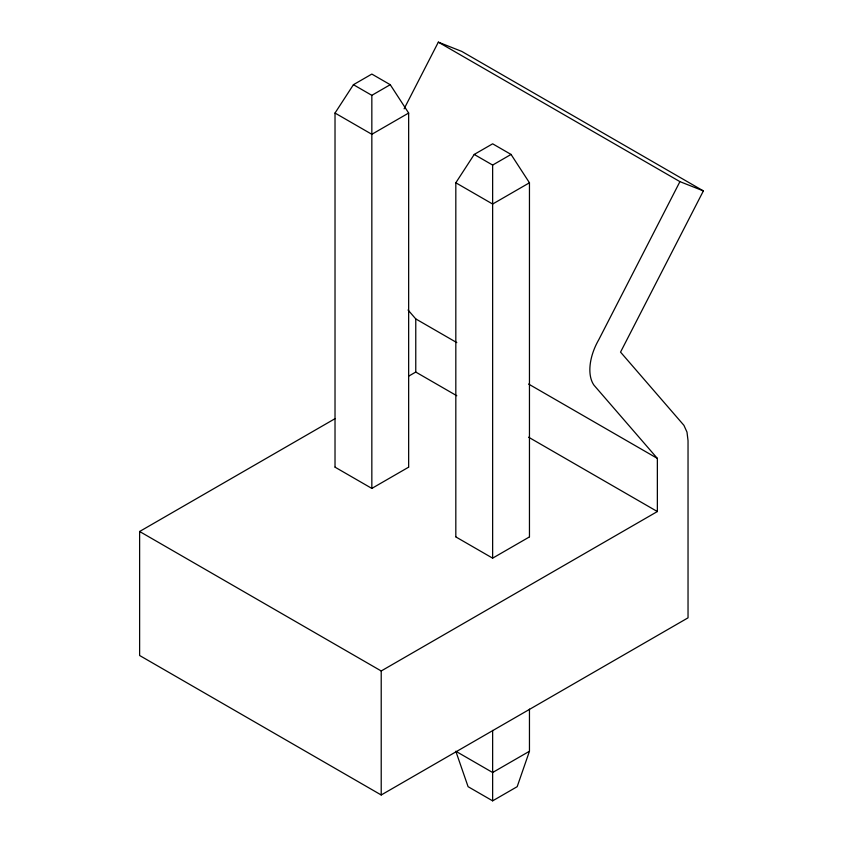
<?xml version="1.0" encoding="UTF-8"?>
<svg xmlns="http://www.w3.org/2000/svg" width="843" height="843" viewBox="0 0 843 843"><rect width="100%" height="100%" fill="white"/><g stroke="black" fill="none" stroke-linecap="round" stroke-linejoin="round"><path stroke-width="1.26" d="M529.457 751.25L517.18 786.677L492.639 800.85L468.086 786.677L455.821 751.25L492.639 772.504L529.457 751.25L529.457 709.142M404.103 108.842L438.339 42.15L461.785 51.423L703.378 190.908L620.543 352.111L683.926 425.346L686.992 432.122L688.036 440.689L688.036 617.835L381.215 794.981L139.622 655.496L139.622 531.49L335.082 418.644M703.378 190.908L679.932 181.635L598.846 339.581A43.393 25.048 -60 0 0 593.967 385.167L657.361 458.402L657.361 511.543L381.215 670.975L139.622 531.49M335.019 467.022L335.019 113.046L353.428 84.7L371.837 74.068L390.246 84.7L408.655 113.046L408.655 467.022M455.821 536.759L455.821 182.783L474.23 154.438L492.639 143.816L511.048 154.438L529.457 182.783L529.457 536.759M353.428 84.7L371.837 95.333L390.246 84.7M408.655 113.046L371.837 134.3L335.019 113.046M474.23 154.438L492.639 165.07L511.048 154.438M529.457 182.783L492.639 204.038L455.821 182.783M408.939 375.999L415.768 372.058L456.79 395.746M408.655 467.159L371.837 488.413L335.019 467.159M529.457 536.907L492.639 558.161L455.821 536.907M438.339 42.15L679.932 181.635M408.054 310.013L415.768 318.917L456.79 342.606M528.582 384.05L657.361 458.402M528.582 437.201L657.361 511.543M492.639 165.07L492.639 558.013M492.639 730.396L492.639 800.85M415.768 318.917L415.768 372.058M381.215 670.975L381.215 794.981M371.837 95.333L371.837 488.276"/></g></svg>
